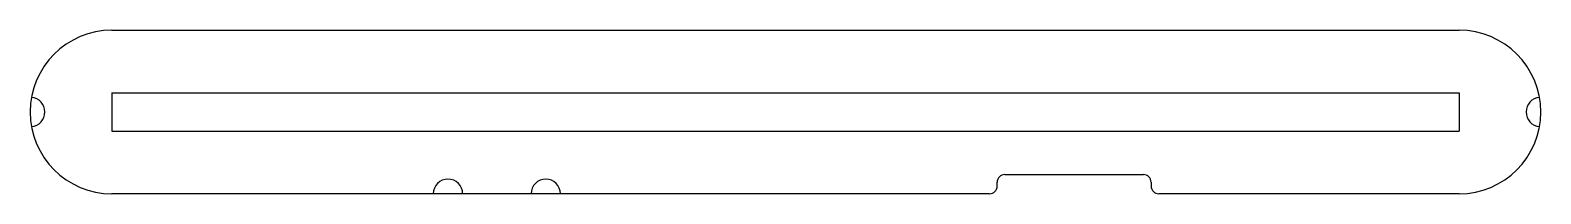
# Model space of a CAD drawing. Header units: millimetres. Extents: x -39.2 to 39.2, y -4.3 to 4.2.
import ezdxf

# ---------------------------------------------------------------- set-up
doc = ezdxf.new("R2010")
doc.units = ezdxf.units.MM

msp = doc.modelspace()

# ---------------------------------------------------------------- linework, layer by layer
at = {"color": 7, "linetype": 'Continuous'}
for p, q in [((-35, 4.25), (35, 4.25)), ((-35, 1), (35, 1)), ((-35, 1), (-35, -1)), ((35, 1), (35, -1)), ((-35, -1), (35, -1)), ((11, -3.85), (11, -3.65)), ((11.4, -3.25), (18.6, -3.25)), ((19, -3.65), (19, -3.85)), ((10.6, -4.25), (-35, -4.25)), ((35, -4.25), (19.4, -4.25))]:
    msp.add_line(p, q, dxfattribs=at)
for centre, radius, start, end in [((-35, 0), 4.25, 90, 270), ((35, 0), 4.25, 270, 90), ((-39.25, 0), 0.762, 275.1433, 84.8567), ((39.25, 0), 0.762, 95.1433, 264.8567), ((-17.54, -4.25), 0.762, 0, 180), ((-12.46, -4.25), 0.762, 0, 180), ((10.6, -3.85), 0.4, 270, 0), ((11.4, -3.65), 0.4, 90, 180), ((18.6, -3.65), 0.4, 0, 90), ((19.4, -3.85), 0.4, 180, 270)]:
    msp.add_arc(centre, radius, start, end, dxfattribs=at)

doc.saveas('drawing.dxf')
